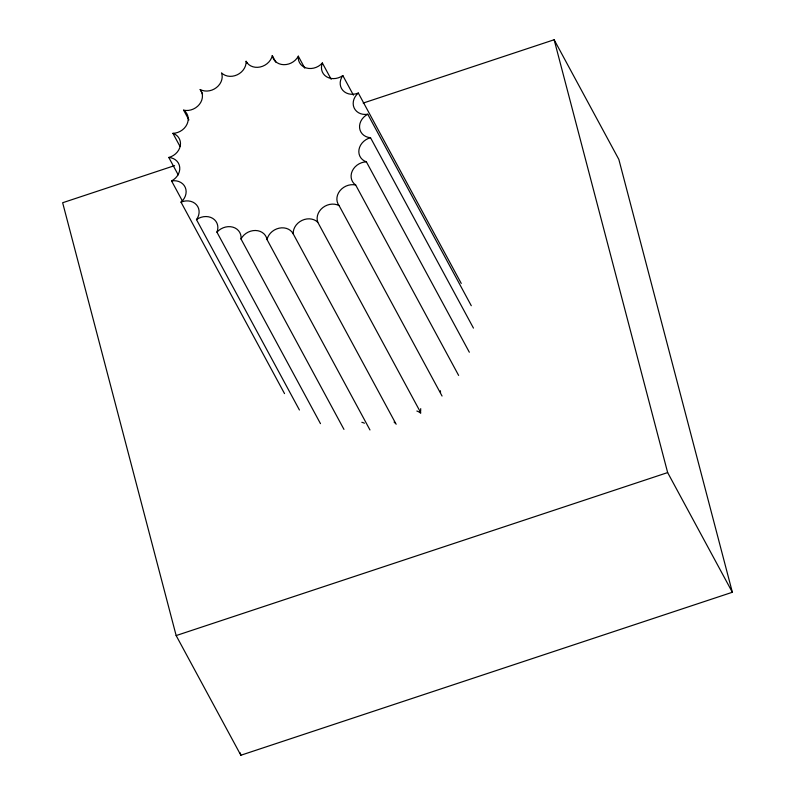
<?xml version="1.0" encoding="UTF-8"?>
<svg xmlns="http://www.w3.org/2000/svg" width="795" height="795" viewBox="0 0 795 795"><rect width="100%" height="100%" fill="white"/><g stroke="black" fill="none" stroke-linecap="round" stroke-linejoin="round"><path stroke-width="1.19" d="M174.612 165.608L62.646 202.735L176.152 635.573L240.855 755.25L732.354 592.265L618.848 159.427L554.145 39.75L363.196 103.072M176.152 635.573L667.651 472.588L732.354 592.265M179.978 146.379L172.922 133.331A14.29 12.183 -28.4 0 0 187.024 124.219A14.29 12.183 -28.4 0 0 183.635 110.157A14.29 12.183 -28.4 0 0 199.366 104.423A14.29 12.183 -28.4 0 0 200.201 89.537A14.29 12.183 -28.4 0 0 216.488 87.559A14.29 12.183 -28.4 0 0 221.507 72.872A14.29 12.183 -28.4 0 0 237.238 74.8A14.29 12.183 -28.4 0 0 246.102 61.304A14.29 12.183 -28.4 0 0 260.194 66.989A14.29 12.183 -28.4 0 0 272.288 55.61A14.29 12.183 -28.4 0 0 283.795 64.683A14.29 12.183 -28.4 0 0 298.304 56.187A14.29 12.183 -28.4 0 0 306.443 68.012A14.29 12.183 -28.4 0 0 322.363 62.994A14.29 12.183 -28.4 0 0 326.576 76.777A14.29 12.183 -28.4 0 0 342.834 75.565A14.29 12.183 -28.4 0 0 342.824 90.362A14.29 12.183 -28.4 0 0 358.316 93.045L461.259 283.437M358.316 93.045A14.29 12.183 -28.4 0 0 354.093 107.842A14.29 12.183 -28.4 0 0 367.757 114.232L471.286 305.717M342.834 75.565L353.417 95.142M367.757 114.232A14.29 12.183 -28.4 0 0 359.608 128.035A14.29 12.183 -28.4 0 0 370.51 137.704L473.452 328.097M322.363 62.994L331.187 79.311M370.51 137.704A14.29 12.183 -28.4 0 0 358.992 149.559A14.29 12.183 -28.4 0 0 366.386 161.842L469.338 352.235M298.304 56.187L304.773 68.161M366.386 161.842A14.29 12.183 -28.4 0 0 352.284 170.955A14.29 12.183 -28.4 0 0 355.683 185.016L458.626 375.409M272.288 55.61L275.825 62.139M355.683 185.016A14.29 12.183 -28.4 0 0 339.952 190.75A14.29 12.183 -28.4 0 0 339.107 205.627L442.05 396.029M246.102 61.304L247.275 63.481M339.107 205.627A14.29 12.183 -28.4 0 0 322.82 207.604A14.29 12.183 -28.4 0 0 317.801 222.292L420.744 412.684M369.963 429.956L267.021 239.553A14.29 12.183 -28.4 0 1 279.115 228.175A14.29 12.183 -28.4 0 1 293.216 233.869L396.158 424.262M200.201 89.537L202.556 93.89M183.635 110.157L188.932 119.946M172.922 133.331A14.29 12.183 -28.4 0 1 180.326 145.604A14.29 12.183 -28.4 0 1 168.798 157.47A14.29 12.183 -28.4 0 1 179.71 167.129A14.29 12.183 -28.4 0 1 171.561 180.932A14.29 12.183 -28.4 0 1 185.215 187.322A14.29 12.183 -28.4 0 1 181.002 202.129A14.29 12.183 -28.4 0 1 196.484 204.812A14.29 12.183 -28.4 0 1 196.474 219.609A14.29 12.183 -28.4 0 1 212.742 218.396A14.29 12.183 -28.4 0 1 216.946 232.18A14.29 12.183 -28.4 0 1 232.875 227.151A14.29 12.183 -28.4 0 1 241.004 238.977L343.957 429.38M216.946 232.18L320.484 423.656M168.798 157.47L178.219 174.87M196.474 219.609L299.427 410.001M171.561 180.932L182.731 201.602M181.002 202.129L284.531 393.614M554.145 39.75L667.651 472.588M240.229 752.855L240.855 755.25M440.569 392.482A14.29 12.183 -28.4 0 1 440.4 390.752M394.062 422.046A14.29 12.183 -28.4 0 1 395.304 423.248M420.734 411.273A14.29 12.183 -28.4 0 1 420.724 408.65M416.858 411.025A14.29 12.183 -28.4 0 1 420.704 413.191M361.844 422.314A14.29 12.183 -28.4 0 1 364.428 423.198M241.004 238.977A14.29 12.183 -28.4 0 1 255.513 230.49A14.29 12.183 -28.4 0 1 267.021 239.553M293.216 233.869A14.29 12.183 -28.4 0 1 302.07 220.374A14.29 12.183 -28.4 0 1 317.801 222.292"/></g></svg>
